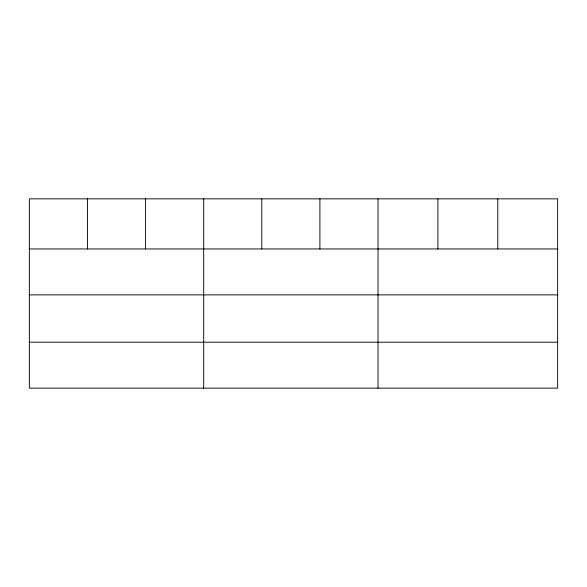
<?xml version="1.0" encoding="UTF-8"?>
<svg xmlns="http://www.w3.org/2000/svg" width="587" height="587" viewBox="0 0 587 587"><rect width="100%" height="100%" fill="white"/><g stroke="black" fill="none" stroke-linecap="round" stroke-linejoin="round"><path stroke-width="0.88" d="M557.65 294.879L557.65 198.854L29.35 198.854L29.35 388.146L557.65 388.146L557.65 294.879L29.35 294.879M29.35 248.947L557.65 248.947M29.35 342.214L557.65 342.214M497.776 198.854L497.776 248.947M437.902 198.854L437.902 248.947M378.028 198.854L378.028 388.146M319.915 198.854L319.915 248.947M261.802 198.854L261.802 248.947M203.689 198.854L203.689 388.146M145.576 198.854L145.576 248.947M87.463 198.854L87.463 248.947"/></g></svg>
